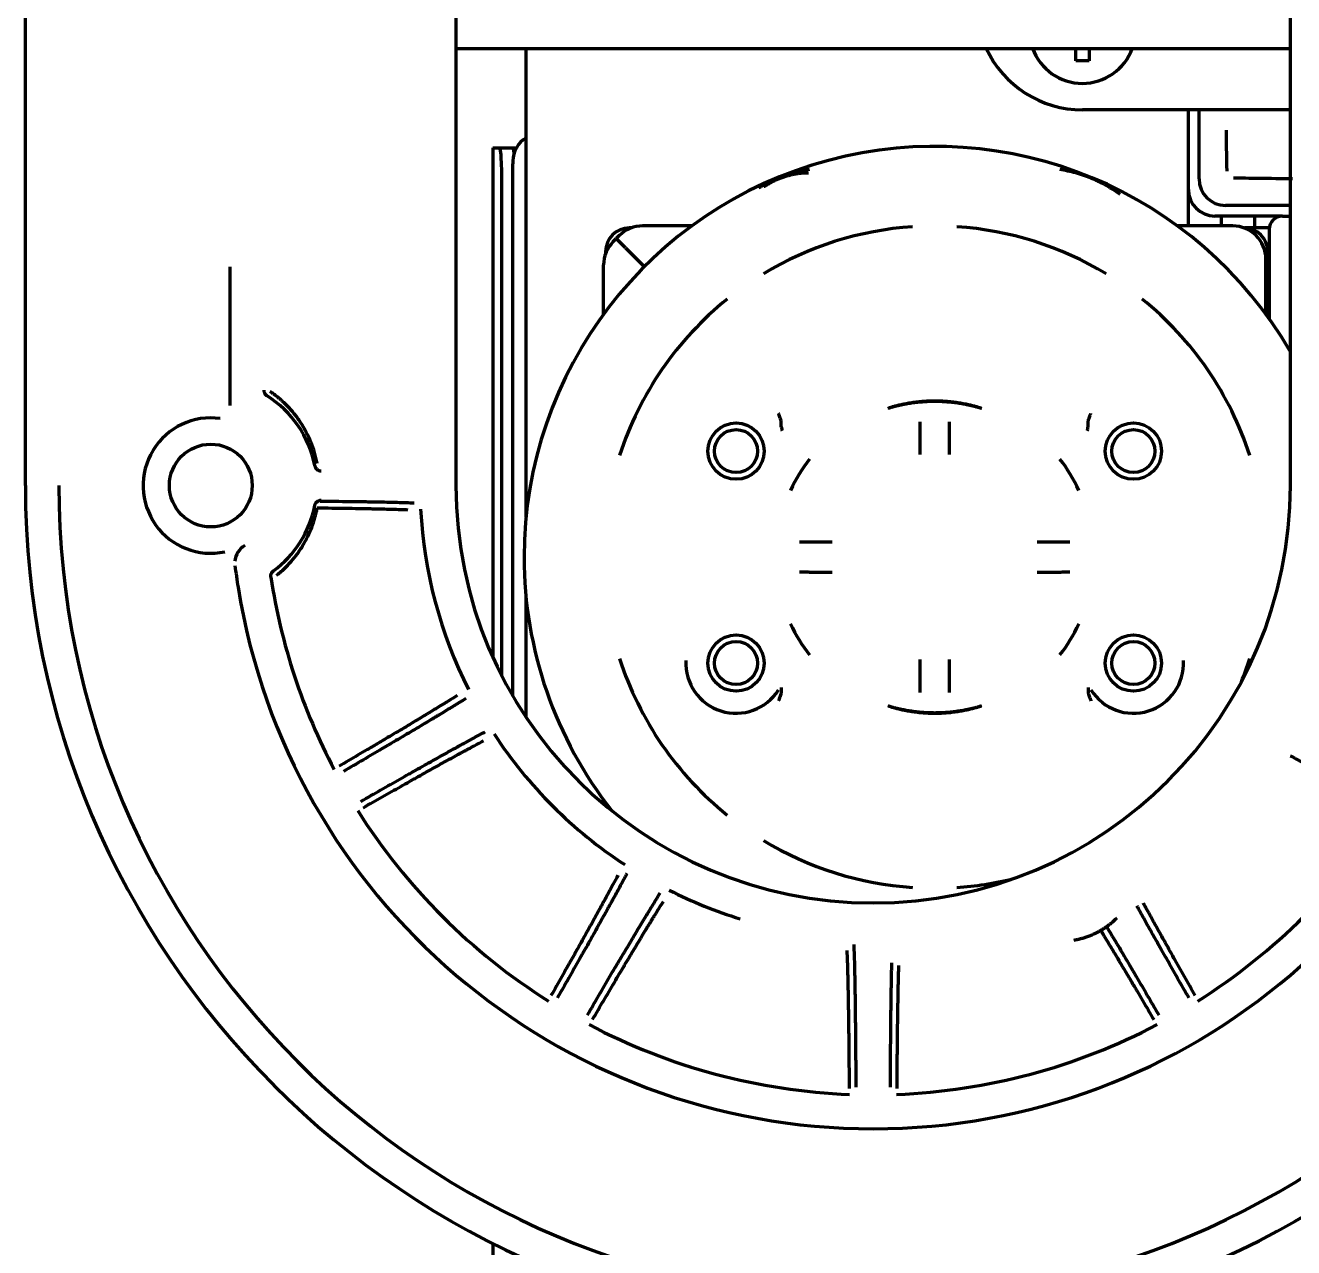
# Model space of a CAD drawing. Header units: inches. Extents: x 904 to 7172, y 213 to 5528.
# Drawn here: x 2760.3 to 2856.1, y 5264 to 5356.3 of the extents above; entities that cross this region are included whole.
import ezdxf

# ---------------------------------------------------------------- set-up
doc = ezdxf.new("R2010")
doc.units = ezdxf.units.IN

msp = doc.modelspace()

# ---------------------------------------------------------------- linework, layer by layer
at = {"linetype": 'Continuous', "lineweight": 70}
for p, q in [((2760.319, 5321.529), (2760.319, 5393.54)), ((2792.819, 5365.552), (2792.819, 5321.529)), ((2855.819, 5321.529), (2855.819, 5365.552)), ((2792.819, 5354.529), (2855.818, 5354.529)), ((2798.119, 5319.167), (2798.119, 5354.514)), ((2855.819, 5349.887), (2840.119, 5349.887)), ((2848.119, 5341.129), (2848.119, 5349.887)), ((2848.922, 5344.671), (2848.922, 5349.888)), ((2795.618, 5347.029), (2795.621, 5347.029)), ((2795.618, 5347.029), (2795.618, 5308.538)), ((2795.621, 5347.029), (2796.14, 5347.029)), ((2796.14, 5347.029), (2797.139, 5347.029)), ((2797.139, 5347.029), (2797.386, 5347.029)), ((2797.119, 5346.029), (2797.119, 5345.824)), ((2797.119, 5344.451), (2797.119, 5345.824)), ((2796.297, 5307.133), (2796.297, 5344.029)), ((2797.119, 5305.642), (2797.119, 5344.451)), ((2855.219, 5341.869), (2850.117, 5341.869)), ((2850.619, 5341.128), (2850.619, 5341.869)), ((2855.819, 5342.673), (2850.92, 5342.673)), ((2853.119, 5341.861), (2853.119, 5340.966)), ((2854.668, 5341.869), (2854.668, 5341.704)), ((2855.219, 5341.869), (2855.819, 5341.869)), ((2806.069, 5340.979), (2805.918, 5340.979)), ((2810.638, 5341.129), (2806.921, 5341.129)), ((2851.469, 5341.129), (2847.298, 5341.129)), ((2854.233, 5340.979), (2852.389, 5340.979)), ((2852.389, 5340.978), (2852.389, 5340.979)), ((2854.219, 5340.869), (2854.219, 5334.113)), ((2804.701, 5339.945), (2804.927, 5340.171)), ((2805.153, 5340.397), (2804.927, 5340.171)), ((2805.634, 5339.464), (2804.927, 5340.171)), ((2805.634, 5339.464), (2804.927, 5340.171)), ((2804.118, 5339.179), (2804.118, 5339.029)), ((2805.634, 5339.464), (2807.048, 5338.049)), ((2805.634, 5339.464), (2807.048, 5338.049)), ((2854.118, 5334.253), (2854.118, 5339.179)), ((2775.746, 5338.027), (2775.746, 5327.567)), ((2803.969, 5334.459), (2803.969, 5338.177)), ((2853.969, 5334.459), (2853.969, 5338.629)), ((2817.388, 5325.962), (2817.388, 5326.286)), ((2840.549, 5325.962), (2840.549, 5326.286)), ((2798.119, 5304.033), (2798.119, 5313.071)), ((2817.388, 5306.296), (2817.388, 5305.972)), ((2840.549, 5306.296), (2840.549, 5305.972)), ((2803.969, 5297.485), (2803.969, 5297.799)), ((2795.618, 5264.324), (2795.618, 4773.064))]:
    msp.add_line(p, q, dxfattribs=at)
for centre, radius in [((2813.969, 5324.129), 2.125), ((2813.969, 5324.129), 1.625), ((2843.969, 5324.129), 2.125), ((2843.969, 5324.129), 1.625), ((2774.319, 5321.529), 3.125), ((2813.969, 5308.129), 2.125), ((2843.969, 5308.129), 2.125), ((2813.969, 5308.129), 1.625), ((2843.969, 5308.129), 1.625)]:
    msp.add_circle(centre, radius, dxfattribs=at)
for centre, radius, start, end in [((2840.119, 5357.887), 8, 204.81609, 270), ((2840.119, 5355.889), 4, 199.87875, 340.12687), ((2799.119, 5346.029), 2, 120.00094, 180), ((2828.969, 5316.129), 31, 29.98688, 180), ((2855.219, 5340.869), 1, 90, 180), ((2805.918, 5339.179), 1.8, 90, 180), ((2806.921, 5338.629), 2.5, 90, 135), ((2828.969, 5316.129), 24.991, 93.82427, 121.17573), ((2828.969, 5316.129), 24.991, 58.82427, 86.17573), ((2851.469, 5338.629), 2.5, 0, 90), ((2852.318, 5339.179), 1.8, 0, 90), ((2806.469, 5338.177), 2.5, 135, 180), ((2828.969, 5316.129), 24.991, 128.82427, 162.14701), ((2828.969, 5316.129), 24.991, 17.85299, 51.17573), ((2774.319, 5321.529), 7.991, 10.88963, 57.92406), ((2774.319, 5321.529), 5.109, 81.93308, 282.00746), ((2828.969, 5316.129), 11.996, 142.00464, 155.16062), ((2828.969, 5316.129), 11.996, 24.83938, 37.99537), ((2824.319, 5321.529), 64, 180, 0), ((2824.319, 5321.529), 61.472, 180, 0), ((2824.319, 5321.529), 31.5, 180, 0), ((2774.319, 5321.529), 7.991, 306.29963, 349.11037), ((2824.319, 5321.529), 34.207, 182.97574, 206.768), ((2828.969, 5316.129), 31, 180, 218.19938), ((2825.956, 5321.793), 50.211, 187.19463, 189.09231), ((2824.319, 5321.529), 45.991, 188.65313, 207.78465), ((2824.319, 5321.529), 48.553, 189.09025, 350.90976), ((2828.969, 5316.129), 11.996, 204.83938, 217.99536), ((2828.969, 5316.129), 11.996, 322.00464, 335.16062), ((2828.969, 5316.129), 24.991, 197.85299, 231.17573), ((2813.969, 5308.129), 3.788, 177.16731, 327.75157), ((2843.969, 5308.129), 3.788, 212.24843, 2.83269), ((2828.969, 5316.129), 24.991, 337.89732, 342.14701), ((2824.319, 5321.529), 34.207, 213.232, 236.768), ((2824.319, 5321.529), 45.991, 212.21535, 237.78465), ((2824.319, 5321.529), 45.991, 302.21535, 327.78465), ((2828.969, 5316.129), 24.991, 238.82427, 266.17573), ((2828.969, 5316.129), 24.991, 273.82427, 283.56652), ((2824.319, 5321.529), 34.207, 243.232, 252.94575), ((2824.319, 5321.529), 45.991, 242.21535, 267.78465), ((2824.319, 5321.529), 45.991, 272.21535, 297.78465)]:
    msp.add_arc(centre, radius, start, end, dxfattribs=at)
for centre, major_axis, ratio, start_param, end_param in [((2796.14, 5344.029), (0, -3), 0.052336, 1.570796, 3.141593), ((2797.139, 5344.029), (0, 3), 0.052336, 5.771302, 6.283185), ((2850.923, 5344.674), (1.416, 1.416), 0.998783, 2.356803, 3.926382), ((2855.397, 5344.812), (4.949, -0.021), 0.020055, 3.811078, 4.831047), ((2850.12, 5343.871), (1.416, 1.416), 0.998783, 2.356803, 3.926382), ((2777.628, 5315.692), (1.341, 0.672), 0.998626, 1.621896, 2.588167)]:
    msp.add_ellipse(centre, major_axis=major_axis, ratio=ratio, start_param=start_param, end_param=end_param, dxfattribs=at)
for points, knots in [([(2839.619, 5353.589), (2839.619, 5353.792), (2839.619, 5354.002), (2839.619, 5354.316), (2839.619, 5354.415), (2839.619, 5354.515)], [0, 0, 0, 0, 0.689566, 0.689566, 1, 1, 1, 1]), ([(2840.619, 5354.524), (2840.619, 5354.485), (2840.619, 5354.393), (2840.619, 5354.251), (2840.619, 5354.099), (2840.619, 5353.943), (2840.619, 5353.776), (2840.619, 5353.653), (2840.619, 5353.589)], [0, 0, 0, 0, 0.129053, 0.303242, 0.477432, 0.651621, 0.825811, 1, 1, 1, 1]), ([(2850.968, 5348.347), (2850.969, 5348.303), (2850.969, 5348.211), (2850.97, 5348.064), (2850.972, 5347.901), (2850.973, 5347.738), (2850.975, 5347.581), (2850.976, 5347.436), (2850.978, 5347.293), (2850.979, 5347.176), (2850.98, 5347.087), (2850.981, 5347.023), (2850.982, 5346.96), (2850.983, 5346.898), (2850.984, 5346.836), (2850.985, 5346.775), (2850.986, 5346.714), (2850.987, 5346.654), (2850.988, 5346.594), (2850.988, 5346.535), (2850.989, 5346.477), (2850.99, 5346.419), (2850.991, 5346.362), (2850.992, 5346.306), (2850.993, 5346.25), (2850.994, 5346.194), (2850.995, 5346.14), (2850.997, 5346.085), (2850.998, 5346.032), (2850.999, 5345.979), (2851, 5345.927), (2851.001, 5345.876), (2851.002, 5345.825), (2851.003, 5345.774), (2851.004, 5345.725), (2851.005, 5345.676), (2851.006, 5345.628), (2851.008, 5345.58), (2851.009, 5345.533), (2851.01, 5345.487), (2851.011, 5345.442), (2851.012, 5345.397), (2851.014, 5345.353), (2851.015, 5345.309), (2851.016, 5345.281), (2851.016, 5345.267)], [0, 0, 0, 0, 0.033353, 0.071595, 0.114718, 0.16272, 0.202796, 0.243273, 0.284157, 0.32545, 0.344335, 0.363243, 0.382174, 0.401128, 0.420103, 0.439101, 0.458119, 0.477159, 0.496221, 0.515305, 0.534411, 0.55354, 0.572693, 0.59187, 0.61107, 0.630294, 0.649543, 0.668815, 0.688112, 0.707432, 0.726776, 0.746143, 0.765534, 0.784949, 0.804387, 0.823848, 0.843332, 0.86284, 0.882369, 0.901921, 0.921495, 0.941091, 0.960707, 0.980344, 1, 1, 1, 1]), ([(2819.522, 5345.385), (2819.316, 5345.353), (2819.112, 5345.316), (2818.707, 5345.228), (2818.506, 5345.178), (2818.108, 5345.066), (2817.909, 5345.004), (2817.663, 5344.919), (2817.614, 5344.902), (2817.516, 5344.866), (2817.467, 5344.848), (2817.321, 5344.792), (2817.128, 5344.716), (2816.937, 5344.633), (2816.747, 5344.548), (2816.653, 5344.504), (2816.466, 5344.413), (2816.373, 5344.366), (2816.235, 5344.294), (2816.189, 5344.27), (2816.098, 5344.22), (2816.052, 5344.195), (2815.89, 5344.104), (2815.775, 5344.036), (2815.661, 5343.966)], [0, 0, 0, 0, 0.150469, 0.150469, 0.300939, 0.300939, 0.451408, 0.451408, 0.489025, 0.489025, 0.526642, 0.526642, 0.601877, 0.677112, 0.677112, 0.752346, 0.752346, 0.827581, 0.827581, 0.865198, 0.865198, 0.902816, 0.902816, 1, 1, 1, 1]), ([(2819.447, 5345.116), (2819.249, 5345.116), (2819.054, 5345.106), (2818.763, 5345.077), (2818.667, 5345.066), (2818.475, 5345.037), (2818.379, 5345.021), (2818.188, 5344.983), (2818.092, 5344.962), (2817.902, 5344.914), (2817.806, 5344.888), (2817.663, 5344.845), (2817.616, 5344.83), (2817.521, 5344.798), (2817.474, 5344.782), (2817.333, 5344.732), (2817.24, 5344.696), (2817.058, 5344.62), (2816.968, 5344.58), (2816.79, 5344.496), (2816.702, 5344.452), (2816.528, 5344.359), (2816.443, 5344.31), (2816.316, 5344.234), (2816.274, 5344.208), (2816.191, 5344.156), (2816.15, 5344.129), (2816.107, 5344.1), (2816.105, 5344.099), (2816.104, 5344.098)], [0, 0, 0, 0, 0.166348, 0.166348, 0.249522, 0.249522, 0.332696, 0.332696, 0.41587, 0.41587, 0.499043, 0.499043, 0.54063, 0.54063, 0.582217, 0.582217, 0.665391, 0.665391, 0.748565, 0.748565, 0.831739, 0.831739, 0.914913, 0.914913, 0.9565, 0.9565, 0.998087, 0.998087, 1, 1, 1, 1]), ([(2842.975, 5343.496), (2842.808, 5343.619), (2842.637, 5343.737), (2842.289, 5343.961), (2842.112, 5344.068), (2841.75, 5344.271), (2841.566, 5344.367), (2841.332, 5344.481), (2841.285, 5344.503), (2841.19, 5344.547), (2841.143, 5344.569), (2841, 5344.633), (2840.809, 5344.716), (2840.616, 5344.792), (2840.422, 5344.866), (2840.324, 5344.902), (2840.128, 5344.97), (2840.029, 5345.002), (2839.88, 5345.049), (2839.831, 5345.064), (2839.731, 5345.093), (2839.681, 5345.108), (2839.431, 5345.178), (2839.23, 5345.228), (2838.825, 5345.316), (2838.621, 5345.353), (2838.415, 5345.385)], [0, 0, 0, 0, 0.125, 0.125, 0.25, 0.25, 0.375, 0.375, 0.40625, 0.40625, 0.4375, 0.4375, 0.5, 0.5625, 0.5625, 0.625, 0.625, 0.6875, 0.6875, 0.71875, 0.71875, 0.75, 0.75, 0.875, 0.875, 1, 1, 1, 1]), ([(2778.327, 5328.725), (2778.327, 5328.682), (2778.332, 5328.641), (2778.346, 5328.59), (2778.349, 5328.579), (2778.355, 5328.559), (2778.359, 5328.549), (2778.371, 5328.52), (2778.389, 5328.482), (2778.411, 5328.446), (2778.43, 5328.421), (2778.437, 5328.412), (2778.45, 5328.396), (2778.457, 5328.388), (2778.494, 5328.35), (2778.526, 5328.323), (2778.562, 5328.3)], [0, 0, 0, 0, 0.25, 0.25, 0.3125, 0.3125, 0.375, 0.375, 0.5, 0.625, 0.625, 0.6875, 0.6875, 0.75, 0.75, 1, 1, 1, 1]), ([(2782.35, 5323.203), (2782.336, 5323.273), (2782.322, 5323.342), (2782.292, 5323.481), (2782.244, 5323.687), (2782.189, 5323.89), (2782.069, 5324.291), (2781.977, 5324.553), (2781.769, 5325.067), (2781.653, 5325.319), (2781.492, 5325.627), (2781.459, 5325.688), (2781.391, 5325.81), (2781.356, 5325.871), (2781.25, 5326.051), (2781.177, 5326.17), (2780.949, 5326.518), (2780.786, 5326.741), (2780.441, 5327.169), (2780.258, 5327.375), (2779.968, 5327.67), (2779.868, 5327.766), (2779.715, 5327.907), (2779.663, 5327.953), (2779.558, 5328.044), (2779.505, 5328.09), (2779.236, 5328.313), (2779.012, 5328.48), (2778.778, 5328.636)], [0, 0, 0, 0, 0.03125, 0.03125, 0.0625, 0.125, 0.125, 0.25, 0.25, 0.375, 0.375, 0.40625, 0.40625, 0.4375, 0.4375, 0.5, 0.5, 0.625, 0.625, 0.75, 0.75, 0.8125, 0.8125, 0.84375, 0.84375, 0.875, 0.875, 1, 1, 1, 1]), ([(2817.369, 5326.417), (2817.341, 5326.51), (2817.311, 5326.602), (2817.264, 5326.741), (2817.248, 5326.787), (2817.223, 5326.856), (2817.215, 5326.878), (2817.198, 5326.924), (2817.189, 5326.947), (2817.18, 5326.97)], [0, 0, 0, 0, 0.5, 0.5, 0.75, 0.75, 0.875, 0.875, 1, 1, 1, 1]), ([(2840.568, 5326.417), (2840.596, 5326.51), (2840.626, 5326.602), (2840.673, 5326.741), (2840.689, 5326.787), (2840.714, 5326.856), (2840.722, 5326.878), (2840.739, 5326.924), (2840.748, 5326.947), (2840.757, 5326.97)], [0, 0, 0, 0, 0.5, 0.5, 0.75, 0.75, 0.875, 0.875, 1, 1, 1, 1]), ([(2817.388, 5326.286), (2817.388, 5326.308), (2817.386, 5326.33), (2817.381, 5326.374), (2817.376, 5326.395), (2817.369, 5326.417)], [0, 0, 0, 0, 0.5, 0.5, 1, 1, 1, 1]), ([(2817.388, 5325.962), (2817.4, 5325.903), (2817.41, 5325.848), (2817.429, 5325.744), (2817.437, 5325.696), (2817.446, 5325.652)], [0, 0, 0, 0, 0.5, 0.5, 1, 1, 1, 1]), ([(2827.848, 5326.342), (2827.847, 5326.26), (2827.847, 5326.175), (2827.845, 5325.998), (2827.844, 5325.815), (2827.843, 5325.618), (2827.843, 5325.491), (2827.843, 5325.466), (2827.842, 5325.414), (2827.842, 5325.388), (2827.842, 5325.31), (2827.842, 5325.257), (2827.841, 5325.098), (2827.84, 5324.882), (2827.84, 5324.661), (2827.84, 5324.492), (2827.84, 5324.408), (2827.839, 5324.322), (2827.839, 5324.265), (2827.839, 5324.236), (2827.839, 5324.092), (2827.839, 5323.977), (2827.839, 5323.861)], [0, 0, 0, 0, 0.125, 0.125, 0.25, 0.375, 0.375, 0.40625, 0.40625, 0.4375, 0.4375, 0.5, 0.5, 0.625, 0.75, 0.75, 0.8125, 0.84375, 0.84375, 0.875, 0.875, 1, 1, 1, 1]), ([(2830.098, 5323.861), (2830.098, 5323.977), (2830.098, 5324.091), (2830.098, 5324.319), (2830.097, 5324.545), (2830.097, 5324.767), (2830.096, 5324.905), (2830.096, 5324.932), (2830.096, 5324.987), (2830.096, 5325.014), (2830.096, 5325.096), (2830.096, 5325.15), (2830.095, 5325.309), (2830.094, 5325.516), (2830.093, 5325.712), (2830.092, 5325.855), (2830.092, 5325.926), (2830.092, 5325.994), (2830.091, 5326.04), (2830.091, 5326.063), (2830.09, 5326.175), (2830.09, 5326.26), (2830.089, 5326.342)], [0, 0, 0, 0, 0.125, 0.125, 0.25, 0.375, 0.375, 0.40625, 0.40625, 0.4375, 0.4375, 0.5, 0.5, 0.625, 0.75, 0.75, 0.8125, 0.84375, 0.84375, 0.875, 0.875, 1, 1, 1, 1]), ([(2840.491, 5325.652), (2840.5, 5325.696), (2840.508, 5325.744), (2840.527, 5325.848), (2840.537, 5325.903), (2840.549, 5325.962)], [0, 0, 0, 0, 0.5, 0.5, 1, 1, 1, 1]), ([(2840.549, 5326.286), (2840.549, 5326.308), (2840.551, 5326.33), (2840.556, 5326.374), (2840.561, 5326.395), (2840.568, 5326.417)], [0, 0, 0, 0, 0.5, 0.5, 1, 1, 1, 1]), ([(2782.166, 5323.039), (2782.171, 5323.01), (2782.179, 5322.982), (2782.194, 5322.942), (2782.2, 5322.929), (2782.213, 5322.903), (2782.219, 5322.89), (2782.242, 5322.853), (2782.258, 5322.83), (2782.286, 5322.797), (2782.296, 5322.786), (2782.317, 5322.766), (2782.328, 5322.756), (2782.361, 5322.729), (2782.385, 5322.712), (2782.422, 5322.691), (2782.435, 5322.685), (2782.461, 5322.672), (2782.475, 5322.667), (2782.516, 5322.652), (2782.571, 5322.638), (2782.628, 5322.633), (2782.657, 5322.633)], [0, 0, 0, 0, 0.125, 0.125, 0.1875, 0.1875, 0.25, 0.25, 0.375, 0.375, 0.4375, 0.4375, 0.5, 0.5, 0.625, 0.625, 0.6875, 0.6875, 0.75, 0.75, 0.875, 1, 1, 1, 1]), ([(2779.284, 5314.758), (2779.385, 5314.837), (2779.484, 5314.918), (2779.629, 5315.042), (2779.677, 5315.084), (2779.772, 5315.169), (2779.818, 5315.212), (2780.049, 5315.43), (2780.223, 5315.611), (2780.555, 5315.988), (2780.712, 5316.184), (2780.934, 5316.488), (2781.006, 5316.592), (2781.11, 5316.749), (2781.144, 5316.802), (2781.212, 5316.909), (2781.245, 5316.963), (2781.407, 5317.234), (2781.526, 5317.455), (2781.745, 5317.907), (2781.844, 5318.138), (2782.024, 5318.609), (2782.104, 5318.85), (2782.191, 5319.157), (2782.208, 5319.219), (2782.24, 5319.343), (2782.256, 5319.406), (2782.3, 5319.593), (2782.327, 5319.719), (2782.351, 5319.846)], [0, 0, 0, 0, 0.0625, 0.0625, 0.09375, 0.09375, 0.125, 0.125, 0.25, 0.25, 0.375, 0.375, 0.4375, 0.4375, 0.46875, 0.46875, 0.5, 0.5, 0.625, 0.625, 0.75, 0.75, 0.875, 0.875, 0.90625, 0.90625, 0.9375, 0.9375, 1, 1, 1, 1]), ([(2782.166, 5320.019), (2782.171, 5320.048), (2782.179, 5320.076), (2782.194, 5320.116), (2782.2, 5320.129), (2782.213, 5320.155), (2782.219, 5320.168), (2782.242, 5320.205), (2782.258, 5320.229), (2782.286, 5320.261), (2782.296, 5320.272), (2782.317, 5320.292), (2782.328, 5320.302), (2782.361, 5320.329), (2782.385, 5320.346), (2782.422, 5320.367), (2782.435, 5320.373), (2782.461, 5320.386), (2782.475, 5320.391), (2782.516, 5320.406), (2782.571, 5320.42), (2782.628, 5320.425), (2782.657, 5320.425)], [0, 0, 0, 0, 0.125, 0.125, 0.1875, 0.1875, 0.25, 0.25, 0.375, 0.375, 0.4375, 0.4375, 0.5, 0.5, 0.625, 0.625, 0.6875, 0.6875, 0.75, 0.75, 0.875, 1, 1, 1, 1]), ([(2782.351, 5319.846), (2782.73, 5319.842), (2783.098, 5319.838), (2783.812, 5319.829), (2784.506, 5319.819), (2785.158, 5319.809), (2785.631, 5319.8), (2785.786, 5319.797), (2786.014, 5319.793), (2786.09, 5319.792), (2786.24, 5319.789), (2786.314, 5319.787), (2786.534, 5319.782), (2786.677, 5319.779), (2786.888, 5319.775), (2786.957, 5319.773), (2787.093, 5319.77), (2787.161, 5319.768), (2787.492, 5319.76), (2787.742, 5319.753), (2788.212, 5319.74), (2788.432, 5319.733), (2788.84, 5319.718), (2789.03, 5319.711), (2789.203, 5319.704)], [0, 0, 0, 0, 0.125, 0.125, 0.25, 0.375, 0.375, 0.4375, 0.4375, 0.46875, 0.46875, 0.5, 0.5, 0.5625, 0.5625, 0.59375, 0.59375, 0.625, 0.625, 0.75, 0.75, 0.875, 0.875, 1, 1, 1, 1]), ([(2782.571, 5320.355), (2782.964, 5320.351), (2783.345, 5320.348), (2784.086, 5320.34), (2784.805, 5320.332), (2785.481, 5320.322), (2785.971, 5320.315), (2786.132, 5320.312), (2786.369, 5320.308), (2786.486, 5320.306), (2786.602, 5320.304), (2786.679, 5320.303), (2786.717, 5320.302), (2787.059, 5320.296), (2787.347, 5320.291), (2787.892, 5320.279), (2788.406, 5320.267), (2788.86, 5320.254), (2789.283, 5320.241), (2789.479, 5320.234), (2789.659, 5320.227)], [0, 0, 0, 0, 0.125, 0.125, 0.25, 0.375, 0.375, 0.4375, 0.4375, 0.46875, 0.484375, 0.484375, 0.5, 0.5, 0.625, 0.625, 0.75, 0.875, 0.875, 1, 1, 1, 1]), ([(2821.237, 5317.258), (2821.121, 5317.258), (2821.006, 5317.258), (2820.778, 5317.258), (2820.553, 5317.258), (2820.331, 5317.257), (2820.193, 5317.257), (2820.165, 5317.257), (2820.111, 5317.257), (2820.083, 5317.257), (2820.002, 5317.256), (2819.948, 5317.256), (2819.788, 5317.256), (2819.582, 5317.255), (2819.385, 5317.254), (2819.242, 5317.253), (2819.172, 5317.253), (2819.103, 5317.252), (2819.057, 5317.252), (2819.035, 5317.252), (2818.923, 5317.251), (2818.837, 5317.25), (2818.755, 5317.249)], [0, 0, 0, 0, 0.125, 0.125, 0.25, 0.375, 0.375, 0.40625, 0.40625, 0.4375, 0.4375, 0.5, 0.5, 0.625, 0.75, 0.75, 0.8125, 0.84375, 0.84375, 0.875, 0.875, 1, 1, 1, 1]), ([(2839.182, 5317.249), (2839.1, 5317.25), (2839.015, 5317.251), (2838.838, 5317.252), (2838.654, 5317.253), (2838.458, 5317.254), (2838.331, 5317.255), (2838.305, 5317.255), (2838.254, 5317.255), (2838.228, 5317.255), (2838.149, 5317.256), (2838.097, 5317.256), (2837.937, 5317.256), (2837.722, 5317.257), (2837.5, 5317.258), (2837.332, 5317.258), (2837.247, 5317.258), (2837.162, 5317.258), (2837.104, 5317.258), (2837.075, 5317.258), (2836.931, 5317.258), (2836.816, 5317.258), (2836.7, 5317.258)], [0, 0, 0, 0, 0.125, 0.125, 0.25, 0.375, 0.375, 0.40625, 0.40625, 0.4375, 0.4375, 0.5, 0.5, 0.625, 0.75, 0.75, 0.8125, 0.84375, 0.84375, 0.875, 0.875, 1, 1, 1, 1]), ([(2778.851, 5314.61), (2778.844, 5314.655), (2778.843, 5314.7), (2778.851, 5314.768), (2778.856, 5314.79), (2778.867, 5314.834), (2778.874, 5314.856), (2778.892, 5314.897), (2778.902, 5314.918), (2778.925, 5314.957), (2778.95, 5314.995), (2778.981, 5315.029), (2779.013, 5315.06), (2779.031, 5315.075), (2779.049, 5315.089)], [0, 0, 0, 0, 0.25, 0.25, 0.375, 0.375, 0.5, 0.5, 0.625, 0.625, 0.75, 0.875, 0.875, 1, 1, 1, 1]), ([(2818.755, 5315.009), (2818.837, 5315.008), (2818.922, 5315.007), (2819.099, 5315.006), (2819.283, 5315.005), (2819.479, 5315.004), (2819.606, 5315.003), (2819.632, 5315.003), (2819.683, 5315.003), (2819.709, 5315.003), (2819.788, 5315.002), (2819.84, 5315.002), (2820, 5315.002), (2820.215, 5315.001), (2820.437, 5315), (2820.605, 5315), (2820.69, 5315), (2820.776, 5315), (2820.833, 5315), (2820.862, 5315), (2821.006, 5315), (2821.121, 5315), (2821.237, 5315)], [0, 0, 0, 0, 0.125, 0.125, 0.25, 0.375, 0.375, 0.40625, 0.40625, 0.4375, 0.4375, 0.5, 0.5, 0.625, 0.75, 0.75, 0.8125, 0.84375, 0.84375, 0.875, 0.875, 1, 1, 1, 1]), ([(2836.7, 5315), (2836.816, 5315), (2836.931, 5315), (2837.159, 5315), (2837.384, 5315), (2837.606, 5315.001), (2837.744, 5315.001), (2837.772, 5315.001), (2837.826, 5315.001), (2837.854, 5315.001), (2837.935, 5315.002), (2837.989, 5315.002), (2838.149, 5315.002), (2838.355, 5315.003), (2838.552, 5315.004), (2838.695, 5315.005), (2838.765, 5315.006), (2838.834, 5315.006), (2838.88, 5315.006), (2838.902, 5315.006), (2839.014, 5315.007), (2839.1, 5315.008), (2839.182, 5315.009)], [0, 0, 0, 0, 0.125, 0.125, 0.25, 0.375, 0.375, 0.40625, 0.40625, 0.4375, 0.4375, 0.5, 0.5, 0.625, 0.75, 0.75, 0.8125, 0.84375, 0.84375, 0.875, 0.875, 1, 1, 1, 1]), ([(2827.839, 5308.397), (2827.839, 5308.281), (2827.839, 5308.167), (2827.839, 5307.939), (2827.84, 5307.713), (2827.84, 5307.491), (2827.841, 5307.353), (2827.841, 5307.326), (2827.841, 5307.271), (2827.841, 5307.244), (2827.841, 5307.162), (2827.841, 5307.108), (2827.842, 5306.949), (2827.843, 5306.742), (2827.844, 5306.546), (2827.845, 5306.403), (2827.845, 5306.332), (2827.845, 5306.264), (2827.846, 5306.218), (2827.846, 5306.195), (2827.847, 5306.083), (2827.847, 5305.998), (2827.848, 5305.916)], [0, 0, 0, 0, 0.125, 0.125, 0.25, 0.375, 0.375, 0.40625, 0.40625, 0.4375, 0.4375, 0.5, 0.5, 0.625, 0.75, 0.75, 0.8125, 0.84375, 0.84375, 0.875, 0.875, 1, 1, 1, 1]), ([(2830.089, 5305.916), (2830.09, 5305.998), (2830.09, 5306.083), (2830.092, 5306.26), (2830.093, 5306.443), (2830.094, 5306.64), (2830.094, 5306.767), (2830.094, 5306.792), (2830.095, 5306.844), (2830.095, 5306.87), (2830.095, 5306.948), (2830.095, 5307.001), (2830.096, 5307.16), (2830.097, 5307.376), (2830.097, 5307.597), (2830.097, 5307.766), (2830.097, 5307.85), (2830.098, 5307.936), (2830.098, 5307.993), (2830.098, 5308.022), (2830.098, 5308.166), (2830.098, 5308.281), (2830.098, 5308.397)], [0, 0, 0, 0, 0.125, 0.125, 0.25, 0.375, 0.375, 0.40625, 0.40625, 0.4375, 0.4375, 0.5, 0.5, 0.625, 0.75, 0.75, 0.8125, 0.84375, 0.84375, 0.875, 0.875, 1, 1, 1, 1]), ([(2792.924, 5305.693), (2792.723, 5305.564), (2792.496, 5305.422), (2791.994, 5305.109), (2791.718, 5304.94), (2791.268, 5304.664), (2791.112, 5304.569), (2790.869, 5304.421), (2790.786, 5304.371), (2790.66, 5304.294), (2790.617, 5304.268), (2790.532, 5304.216), (2790.489, 5304.19), (2790.098, 5303.954), (2789.732, 5303.733), (2788.965, 5303.274), (2788.564, 5303.034), (2787.936, 5302.661), (2787.722, 5302.534), (2787.449, 5302.372), (2787.395, 5302.339), (2787.284, 5302.274), (2787.229, 5302.241), (2787.062, 5302.142), (2786.838, 5302.01), (2786.61, 5301.875), (2786.381, 5301.74), (2786.266, 5301.672), (2785.918, 5301.467), (2785.685, 5301.33), (2784.976, 5300.914), (2784.495, 5300.632), (2784.005, 5300.346)], [0, 0, 0, 0, 0.125, 0.125, 0.25, 0.25, 0.3125, 0.3125, 0.34375, 0.34375, 0.359375, 0.359375, 0.375, 0.375, 0.5, 0.5, 0.625, 0.625, 0.6875, 0.6875, 0.703125, 0.703125, 0.71875, 0.71875, 0.75, 0.78125, 0.78125, 0.8125, 0.8125, 0.875, 0.875, 1, 1, 1, 1]), ([(2793.581, 5305.465), (2793.372, 5305.333), (2793.136, 5305.187), (2792.615, 5304.865), (2792.329, 5304.69), (2791.863, 5304.407), (2791.701, 5304.309), (2791.448, 5304.156), (2791.362, 5304.104), (2791.231, 5304.025), (2791.187, 5303.999), (2791.098, 5303.945), (2791.053, 5303.918), (2790.648, 5303.674), (2790.268, 5303.447), (2789.473, 5302.973), (2789.057, 5302.726), (2788.406, 5302.341), (2788.184, 5302.21), (2787.901, 5302.043), (2787.844, 5302.009), (2787.729, 5301.942), (2787.672, 5301.908), (2787.499, 5301.806), (2787.383, 5301.738), (2786.799, 5301.395), (2786.322, 5301.115), (2785.347, 5300.544), (2784.85, 5300.254), (2784.342, 5299.958)], [0, 0, 0, 0, 0.125, 0.125, 0.25, 0.25, 0.3125, 0.3125, 0.34375, 0.34375, 0.359375, 0.359375, 0.375, 0.375, 0.5, 0.5, 0.625, 0.625, 0.6875, 0.6875, 0.703125, 0.703125, 0.71875, 0.71875, 0.75, 0.75, 0.875, 0.875, 1, 1, 1, 1]), ([(2817.369, 5305.841), (2817.341, 5305.748), (2817.311, 5305.656), (2817.264, 5305.517), (2817.248, 5305.471), (2817.223, 5305.403), (2817.215, 5305.38), (2817.198, 5305.334), (2817.189, 5305.311), (2817.18, 5305.288)], [0, 0, 0, 0, 0.5, 0.5, 0.75, 0.75, 0.875, 0.875, 1, 1, 1, 1]), ([(2817.388, 5305.972), (2817.388, 5305.95), (2817.386, 5305.928), (2817.381, 5305.884), (2817.376, 5305.863), (2817.369, 5305.841)], [0, 0, 0, 0, 0.5, 0.5, 1, 1, 1, 1]), ([(2840.549, 5305.972), (2840.549, 5305.95), (2840.551, 5305.928), (2840.556, 5305.884), (2840.561, 5305.863), (2840.568, 5305.841)], [0, 0, 0, 0, 0.5, 0.5, 1, 1, 1, 1]), ([(2840.568, 5305.841), (2840.596, 5305.748), (2840.626, 5305.656), (2840.673, 5305.517), (2840.689, 5305.471), (2840.714, 5305.403), (2840.722, 5305.38), (2840.739, 5305.334), (2840.748, 5305.311), (2840.757, 5305.288)], [0, 0, 0, 0, 0.5, 0.5, 0.75, 0.75, 0.875, 0.875, 1, 1, 1, 1]), ([(2785.649, 5297.693), (2786.159, 5297.986), (2786.659, 5298.271), (2787.636, 5298.828), (2788.115, 5299.1), (2788.816, 5299.497), (2789.048, 5299.628), (2789.39, 5299.822), (2789.504, 5299.886), (2789.673, 5299.981), (2789.73, 5300.013), (2789.842, 5300.076), (2789.897, 5300.108), (2790.396, 5300.389), (2790.82, 5300.626), (2791.628, 5301.078), (2792.013, 5301.293), (2792.562, 5301.596), (2792.74, 5301.695), (2792.956, 5301.814), (2792.999, 5301.838), (2793.084, 5301.884), (2793.126, 5301.908), (2793.252, 5301.977), (2793.334, 5302.022), (2793.737, 5302.242), (2794.033, 5302.404), (2794.574, 5302.696), (2794.819, 5302.826), (2795.038, 5302.942)], [0, 0, 0, 0, 0.125, 0.125, 0.25, 0.25, 0.3125, 0.3125, 0.34375, 0.34375, 0.359375, 0.359375, 0.375, 0.375, 0.5, 0.5, 0.625, 0.625, 0.6875, 0.6875, 0.703125, 0.703125, 0.71875, 0.71875, 0.75, 0.75, 0.875, 0.875, 1, 1, 1, 1]), ([(2785.816, 5297.208), (2786.309, 5297.49), (2786.792, 5297.764), (2787.737, 5298.3), (2788.2, 5298.562), (2788.878, 5298.945), (2789.102, 5299.071), (2789.433, 5299.257), (2789.543, 5299.319), (2789.707, 5299.411), (2789.762, 5299.441), (2789.87, 5299.502), (2789.924, 5299.532), (2790.406, 5299.802), (2790.816, 5300.031), (2791.599, 5300.466), (2791.971, 5300.672), (2792.502, 5300.964), (2792.674, 5301.058), (2792.884, 5301.173), (2792.925, 5301.196), (2793.008, 5301.241), (2793.049, 5301.263), (2793.17, 5301.329), (2793.33, 5301.416), (2793.484, 5301.5), (2793.634, 5301.581), (2793.708, 5301.621), (2793.925, 5301.738), (2794.062, 5301.812), (2794.457, 5302.023), (2794.695, 5302.148), (2794.906, 5302.259)], [0, 0, 0, 0, 0.125, 0.125, 0.25, 0.25, 0.3125, 0.3125, 0.34375, 0.34375, 0.359375, 0.359375, 0.375, 0.375, 0.5, 0.5, 0.625, 0.625, 0.6875, 0.6875, 0.703125, 0.703125, 0.71875, 0.71875, 0.75, 0.78125, 0.78125, 0.8125, 0.8125, 0.875, 0.875, 1, 1, 1, 1]), ([(2855.815, 5301.139), (2855.886, 5301.101), (2855.957, 5301.061), (2856.074, 5300.997), (2856.117, 5300.973), (2856.205, 5300.925), (2856.249, 5300.901), (2856.65, 5300.681), (2857.023, 5300.474), (2857.805, 5300.04), (2858.213, 5299.812), (2858.85, 5299.455), (2859.067, 5299.334), (2859.344, 5299.178), (2859.399, 5299.147), (2859.511, 5299.084), (2859.567, 5299.052), (2859.736, 5298.957), (2859.963, 5298.829), (2860.193, 5298.699), (2860.425, 5298.569), (2860.542, 5298.503), (2860.892, 5298.304), (2861.128, 5298.171), (2861.843, 5297.765), (2862.328, 5297.49), (2862.821, 5297.208)], [0, 0, 0, 0, 0.038704, 0.038704, 0.061592, 0.061592, 0.08448, 0.08448, 0.267584, 0.267584, 0.450688, 0.450688, 0.54224, 0.54224, 0.565128, 0.565128, 0.588016, 0.588016, 0.633792, 0.679568, 0.679568, 0.725344, 0.725344, 0.816896, 0.816896, 1, 1, 1, 1]), ([(2805.048, 5292.117), (2804.938, 5291.905), (2804.813, 5291.668), (2804.534, 5291.147), (2804.38, 5290.862), (2804.129, 5290.399), (2804.041, 5290.238), (2803.904, 5289.988), (2803.858, 5289.903), (2803.787, 5289.774), (2803.763, 5289.73), (2803.715, 5289.642), (2803.69, 5289.598), (2803.47, 5289.198), (2803.263, 5288.824), (2802.829, 5288.043), (2802.602, 5287.635), (2802.245, 5286.997), (2802.123, 5286.78), (2801.968, 5286.504), (2801.936, 5286.448), (2801.874, 5286.336), (2801.842, 5286.28), (2801.747, 5286.111), (2801.619, 5285.884), (2801.489, 5285.654), (2801.358, 5285.422), (2801.292, 5285.306), (2801.094, 5284.955), (2800.96, 5284.719), (2800.555, 5284.005), (2800.279, 5283.52), (2799.998, 5283.027)], [0, 0, 0, 0, 0.125, 0.125, 0.25, 0.25, 0.3125, 0.3125, 0.34375, 0.34375, 0.359375, 0.359375, 0.375, 0.375, 0.5, 0.5, 0.625, 0.625, 0.6875, 0.6875, 0.703125, 0.703125, 0.71875, 0.71875, 0.75, 0.78125, 0.78125, 0.8125, 0.8125, 0.875, 0.875, 1, 1, 1, 1]), ([(2805.731, 5292.248), (2805.616, 5292.03), (2805.485, 5291.785), (2805.195, 5291.246), (2805.034, 5290.952), (2804.772, 5290.473), (2804.681, 5290.307), (2804.538, 5290.049), (2804.49, 5289.961), (2804.416, 5289.827), (2804.391, 5289.782), (2804.341, 5289.691), (2804.315, 5289.645), (2804.086, 5289.231), (2803.871, 5288.845), (2803.419, 5288.037), (2803.183, 5287.615), (2802.811, 5286.955), (2802.685, 5286.731), (2802.523, 5286.445), (2802.49, 5286.387), (2802.425, 5286.272), (2802.392, 5286.213), (2802.293, 5286.039), (2802.227, 5285.921), (2801.893, 5285.332), (2801.62, 5284.852), (2801.061, 5283.87), (2800.775, 5283.37), (2800.483, 5282.86)], [0, 0, 0, 0, 0.125, 0.125, 0.25, 0.25, 0.3125, 0.3125, 0.34375, 0.34375, 0.359375, 0.359375, 0.375, 0.375, 0.5, 0.5, 0.625, 0.625, 0.6875, 0.6875, 0.703125, 0.703125, 0.71875, 0.71875, 0.75, 0.75, 0.875, 0.875, 1, 1, 1, 1]), ([(2802.748, 5281.552), (2803.043, 5282.06), (2803.333, 5282.557), (2803.901, 5283.528), (2804.18, 5284.003), (2804.589, 5284.698), (2804.724, 5284.927), (2804.924, 5285.266), (2804.99, 5285.378), (2805.089, 5285.546), (2805.122, 5285.601), (2805.187, 5285.712), (2805.22, 5285.767), (2805.511, 5286.26), (2805.759, 5286.677), (2806.233, 5287.473), (2806.46, 5287.851), (2806.783, 5288.388), (2806.887, 5288.562), (2807.015, 5288.773), (2807.04, 5288.815), (2807.091, 5288.899), (2807.116, 5288.94), (2807.19, 5289.063), (2807.239, 5289.143), (2807.477, 5289.535), (2807.653, 5289.823), (2807.976, 5290.347), (2808.123, 5290.582), (2808.254, 5290.792)], [0, 0, 0, 0, 0.125, 0.125, 0.25, 0.25, 0.3125, 0.3125, 0.34375, 0.34375, 0.359375, 0.359375, 0.375, 0.375, 0.5, 0.5, 0.625, 0.625, 0.6875, 0.6875, 0.703125, 0.703125, 0.71875, 0.71875, 0.75, 0.75, 0.875, 0.875, 1, 1, 1, 1]), ([(2803.135, 5281.215), (2803.421, 5281.706), (2803.702, 5282.185), (2804.253, 5283.122), (2804.522, 5283.58), (2804.919, 5284.25), (2805.049, 5284.471), (2805.243, 5284.798), (2805.308, 5284.907), (2805.404, 5285.068), (2805.435, 5285.122), (2805.499, 5285.229), (2805.531, 5285.282), (2805.813, 5285.757), (2806.054, 5286.16), (2806.514, 5286.928), (2806.734, 5287.292), (2807.047, 5287.811), (2807.149, 5287.979), (2807.273, 5288.182), (2807.298, 5288.223), (2807.347, 5288.303), (2807.371, 5288.343), (2807.443, 5288.461), (2807.538, 5288.616), (2807.629, 5288.765), (2807.696, 5288.875), (2807.719, 5288.911), (2807.763, 5288.982), (2807.871, 5289.159), (2807.974, 5289.325), (2808.211, 5289.705), (2808.354, 5289.933), (2808.482, 5290.135)], [0, 0, 0, 0, 0.125, 0.125, 0.25, 0.25, 0.3125, 0.3125, 0.34375, 0.34375, 0.359375, 0.359375, 0.375, 0.375, 0.5, 0.5, 0.625, 0.625, 0.6875, 0.6875, 0.703125, 0.703125, 0.71875, 0.71875, 0.75, 0.78125, 0.78125, 0.796875, 0.796875, 0.8125, 0.875, 0.875, 1, 1, 1, 1]), ([(2848.154, 5282.86), (2847.862, 5283.37), (2847.577, 5283.869), (2847.02, 5284.847), (2846.748, 5285.325), (2846.35, 5286.027), (2846.219, 5286.258), (2846.026, 5286.601), (2845.962, 5286.714), (2845.866, 5286.884), (2845.834, 5286.94), (2845.771, 5287.052), (2845.74, 5287.108), (2845.459, 5287.607), (2845.221, 5288.03), (2844.769, 5288.839), (2844.555, 5289.224), (2844.312, 5289.662), (2844.272, 5289.734), (2844.233, 5289.806)], [0, 0, 0, 0, 0.192331, 0.192331, 0.384662, 0.384662, 0.480827, 0.480827, 0.52891, 0.52891, 0.552951, 0.552951, 0.576992, 0.576992, 0.769323, 0.769323, 0.961654, 0.961654, 1, 1, 1, 1]), ([(2848.639, 5283.027), (2848.358, 5283.52), (2848.083, 5284.003), (2847.547, 5284.948), (2847.285, 5285.41), (2846.903, 5286.089), (2846.777, 5286.312), (2846.591, 5286.644), (2846.529, 5286.754), (2846.437, 5286.918), (2846.406, 5286.972), (2846.346, 5287.081), (2846.315, 5287.134), (2846.045, 5287.617), (2845.817, 5288.027), (2845.382, 5288.809), (2845.176, 5289.182), (2844.892, 5289.697), (2844.806, 5289.854), (2844.722, 5290.008)], [0, 0, 0, 0, 0.183289, 0.183289, 0.366577, 0.366577, 0.458222, 0.458222, 0.504044, 0.504044, 0.526955, 0.526955, 0.549866, 0.549866, 0.733155, 0.733155, 0.916443, 0.916443, 1, 1, 1, 1]), ([(2839.476, 5287.224), (2839.534, 5287.234), (2839.593, 5287.244), (2839.747, 5287.275), (2839.842, 5287.296), (2840.032, 5287.343), (2840.127, 5287.369), (2840.27, 5287.412), (2840.317, 5287.427), (2840.412, 5287.458), (2840.46, 5287.475), (2840.601, 5287.525), (2840.695, 5287.561), (2840.881, 5287.638), (2840.972, 5287.679), (2841.152, 5287.764), (2841.24, 5287.809), (2841.413, 5287.901), (2841.498, 5287.95), (2841.665, 5288.05), (2841.747, 5288.103), (2841.91, 5288.211), (2841.99, 5288.268), (2842.146, 5288.384), (2842.223, 5288.444), (2842.449, 5288.629), (2842.593, 5288.76), (2842.733, 5288.9)], [0, 0, 0, 0, 0.048582, 0.048582, 0.127867, 0.127867, 0.207151, 0.207151, 0.246794, 0.246794, 0.286436, 0.286436, 0.365721, 0.365721, 0.445006, 0.445006, 0.524291, 0.524291, 0.603576, 0.603576, 0.682861, 0.682861, 0.762145, 0.762145, 0.84143, 0.84143, 1, 1, 1, 1]), ([(2841.932, 5288.259), (2841.94, 5288.246), (2841.948, 5288.232), (2842.173, 5287.858), (2842.4, 5287.479), (2842.874, 5286.684), (2843.121, 5286.268), (2843.507, 5285.616), (2843.638, 5285.394), (2843.805, 5285.111), (2843.838, 5285.054), (2843.906, 5284.94), (2843.94, 5284.882), (2844.042, 5284.709), (2844.11, 5284.593), (2844.453, 5284.01), (2844.733, 5283.533), (2845.303, 5282.558), (2845.594, 5282.06), (2845.889, 5281.552)], [0, 0, 0, 0, 0.007444, 0.007444, 0.205955, 0.205955, 0.404467, 0.404467, 0.503722, 0.503722, 0.528536, 0.528536, 0.55335, 0.55335, 0.602978, 0.602978, 0.801489, 0.801489, 1, 1, 1, 1]), ([(2841.463, 5288.02), (2841.484, 5287.985), (2841.506, 5287.949), (2841.553, 5287.87), (2841.579, 5287.828), (2841.631, 5287.742), (2841.657, 5287.699), (2841.894, 5287.308), (2842.114, 5286.942), (2842.574, 5286.176), (2842.813, 5285.775), (2843.187, 5285.147), (2843.314, 5284.933), (2843.476, 5284.66), (2843.508, 5284.605), (2843.574, 5284.495), (2843.607, 5284.439), (2843.705, 5284.272), (2843.838, 5284.048), (2843.972, 5283.821), (2844.108, 5283.591), (2844.176, 5283.476), (2844.38, 5283.129), (2844.518, 5282.895), (2844.934, 5282.187), (2845.216, 5281.706), (2845.502, 5281.215)], [0, 0, 0, 0, 0.02002, 0.02002, 0.043352, 0.043352, 0.066685, 0.066685, 0.253348, 0.253348, 0.440011, 0.440011, 0.533343, 0.533343, 0.556676, 0.556676, 0.580008, 0.580008, 0.626674, 0.67334, 0.67334, 0.720006, 0.720006, 0.813337, 0.813337, 1, 1, 1, 1]), ([(2822.336, 5286.422), (2822.346, 5286.184), (2822.356, 5285.916), (2822.376, 5285.325), (2822.385, 5285.002), (2822.399, 5284.474), (2822.403, 5284.292), (2822.41, 5284.007), (2822.412, 5283.91), (2822.415, 5283.762), (2822.416, 5283.713), (2822.418, 5283.612), (2822.419, 5283.562), (2822.429, 5283.105), (2822.437, 5282.678), (2822.451, 5281.784), (2822.458, 5281.318), (2822.468, 5280.587), (2822.471, 5280.338), (2822.475, 5280.021), (2822.475, 5279.957), (2822.477, 5279.829), (2822.478, 5279.764), (2822.48, 5279.57), (2822.482, 5279.31), (2822.485, 5279.046), (2822.488, 5278.78), (2822.489, 5278.646), (2822.492, 5278.243), (2822.495, 5277.971), (2822.501, 5277.15), (2822.504, 5276.592), (2822.507, 5276.025)], [0, 0, 0, 0, 0.125, 0.125, 0.25, 0.25, 0.3125, 0.3125, 0.34375, 0.34375, 0.359375, 0.359375, 0.375, 0.375, 0.5, 0.5, 0.625, 0.625, 0.6875, 0.6875, 0.703125, 0.703125, 0.71875, 0.71875, 0.75, 0.78125, 0.78125, 0.8125, 0.8125, 0.875, 0.875, 1, 1, 1, 1]), ([(2822.862, 5286.877), (2822.871, 5286.63), (2822.88, 5286.353), (2822.898, 5285.741), (2822.907, 5285.406), (2822.919, 5284.86), (2822.923, 5284.671), (2822.929, 5284.376), (2822.931, 5284.276), (2822.933, 5284.123), (2822.934, 5284.071), (2822.936, 5283.967), (2822.937, 5283.915), (2822.946, 5283.442), (2822.953, 5283), (2822.965, 5282.074), (2822.971, 5281.59), (2822.979, 5280.834), (2822.982, 5280.576), (2822.985, 5280.247), (2822.986, 5280.181), (2822.987, 5280.048), (2822.988, 5279.982), (2822.989, 5279.781), (2822.99, 5279.646), (2822.996, 5278.969), (2823, 5278.416), (2823.006, 5277.287), (2823.009, 5276.711), (2823.011, 5276.123)], [0, 0, 0, 0, 0.125, 0.125, 0.25, 0.25, 0.3125, 0.3125, 0.34375, 0.34375, 0.359375, 0.359375, 0.375, 0.375, 0.5, 0.5, 0.625, 0.625, 0.6875, 0.6875, 0.703125, 0.703125, 0.71875, 0.71875, 0.75, 0.75, 0.875, 0.875, 1, 1, 1, 1]), ([(2825.626, 5276.123), (2825.628, 5276.711), (2825.631, 5277.286), (2825.637, 5278.411), (2825.641, 5278.961), (2825.648, 5279.767), (2825.65, 5280.033), (2825.654, 5280.427), (2825.655, 5280.557), (2825.657, 5280.752), (2825.657, 5280.816), (2825.659, 5280.945), (2825.659, 5281.009), (2825.666, 5281.581), (2825.672, 5282.067), (2825.684, 5282.993), (2825.691, 5283.434), (2825.702, 5284.061), (2825.706, 5284.264), (2825.711, 5284.511), (2825.712, 5284.56), (2825.714, 5284.657), (2825.715, 5284.705), (2825.718, 5284.849), (2825.72, 5284.942), (2825.726, 5285.193), (2825.729, 5285.347), (2825.733, 5285.495)], [0, 0, 0, 0, 0.155436, 0.155436, 0.310873, 0.310873, 0.388591, 0.388591, 0.42745, 0.42745, 0.44688, 0.44688, 0.466309, 0.466309, 0.621746, 0.621746, 0.777182, 0.777182, 0.8549, 0.8549, 0.87433, 0.87433, 0.893759, 0.893759, 0.932618, 0.932618, 1, 1, 1, 1]), ([(2826.13, 5276.025), (2826.133, 5276.592), (2826.136, 5277.148), (2826.144, 5278.235), (2826.149, 5278.766), (2826.157, 5279.545), (2826.16, 5279.801), (2826.164, 5280.182), (2826.166, 5280.308), (2826.168, 5280.495), (2826.169, 5280.558), (2826.17, 5280.682), (2826.171, 5280.744), (2826.178, 5281.297), (2826.185, 5281.766), (2826.2, 5282.661), (2826.208, 5283.087), (2826.22, 5283.692), (2826.225, 5283.889), (2826.23, 5284.127), (2826.231, 5284.175), (2826.233, 5284.269), (2826.234, 5284.315), (2826.238, 5284.454), (2826.242, 5284.636), (2826.247, 5284.81), (2826.252, 5284.982), (2826.254, 5285.066), (2826.258, 5285.196), (2826.259, 5285.245), (2826.261, 5285.292)], [0, 0, 0, 0, 0.150401, 0.150401, 0.300803, 0.300803, 0.376003, 0.376003, 0.413604, 0.413604, 0.432404, 0.432404, 0.451204, 0.451204, 0.601606, 0.601606, 0.752007, 0.752007, 0.827208, 0.827208, 0.846008, 0.846008, 0.864808, 0.864808, 0.902408, 0.940009, 0.940009, 0.977609, 0.977609, 1, 1, 1, 1])]:
    msp.add_open_spline(points, degree=3, knots=knots, dxfattribs=at)
for points in [[(2840.619, 5353.589), (2840.452, 5353.589), (2840.119, 5353.589), (2839.785, 5353.589), (2839.619, 5353.589)], [(2825.469, 5327.37), (2825.469, 5327.371), (2825.474, 5327.374), (2825.498, 5327.384), (2825.539, 5327.398), (2825.597, 5327.418), (2825.671, 5327.442), (2825.761, 5327.47), (2825.868, 5327.502), (2825.991, 5327.536), (2826.129, 5327.573), (2826.282, 5327.612), (2826.449, 5327.651), (2826.628, 5327.691), (2826.819, 5327.729), (2827.02, 5327.766), (2827.23, 5327.801), (2827.448, 5327.832), (2827.672, 5327.86), (2827.901, 5327.884), (2828.134, 5327.903), (2828.371, 5327.918), (2828.609, 5327.928), (2828.849, 5327.933), (2829.088, 5327.933), (2829.328, 5327.928), (2829.566, 5327.918), (2829.803, 5327.903), (2830.036, 5327.884), (2830.265, 5327.86), (2830.489, 5327.832), (2830.707, 5327.801), (2830.917, 5327.766), (2831.118, 5327.729), (2831.309, 5327.691), (2831.488, 5327.651), (2831.655, 5327.612), (2831.808, 5327.573), (2831.946, 5327.536), (2832.069, 5327.502), (2832.176, 5327.47), (2832.266, 5327.442), (2832.34, 5327.418), (2832.398, 5327.398), (2832.439, 5327.384), (2832.463, 5327.374), (2832.469, 5327.371), (2832.469, 5327.37)], [(2832.469, 5327.37), (2832.469, 5327.369), (2832.463, 5327.369), (2832.438, 5327.375), (2832.397, 5327.385), (2832.34, 5327.4), (2832.266, 5327.42), (2832.176, 5327.444), (2832.07, 5327.472), (2831.947, 5327.503), (2831.81, 5327.536), (2831.657, 5327.571), (2831.491, 5327.607), (2831.312, 5327.644), (2831.121, 5327.68), (2830.92, 5327.714), (2830.71, 5327.746), (2830.492, 5327.776), (2830.268, 5327.802), (2830.038, 5327.825), (2829.805, 5327.843), (2829.568, 5327.858), (2829.329, 5327.867), (2829.089, 5327.872), (2828.848, 5327.872), (2828.608, 5327.867), (2828.369, 5327.858), (2828.132, 5327.843), (2827.899, 5327.825), (2827.669, 5327.802), (2827.445, 5327.776), (2827.227, 5327.746), (2827.017, 5327.714), (2826.816, 5327.68), (2826.625, 5327.644), (2826.446, 5327.607), (2826.28, 5327.571), (2826.127, 5327.536), (2825.99, 5327.503), (2825.867, 5327.472), (2825.761, 5327.444), (2825.671, 5327.42), (2825.597, 5327.4), (2825.54, 5327.385), (2825.499, 5327.375), (2825.474, 5327.369), (2825.469, 5327.369), (2825.469, 5327.37)], [(2825.469, 5304.888), (2825.469, 5304.889), (2825.474, 5304.889), (2825.499, 5304.883), (2825.54, 5304.873), (2825.597, 5304.858), (2825.671, 5304.838), (2825.761, 5304.814), (2825.867, 5304.786), (2825.99, 5304.755), (2826.127, 5304.722), (2826.28, 5304.687), (2826.446, 5304.651), (2826.625, 5304.614), (2826.816, 5304.578), (2827.017, 5304.544), (2827.227, 5304.512), (2827.445, 5304.482), (2827.669, 5304.456), (2827.899, 5304.433), (2828.132, 5304.415), (2828.369, 5304.401), (2828.608, 5304.391), (2828.848, 5304.386), (2829.089, 5304.386), (2829.329, 5304.391), (2829.568, 5304.401), (2829.805, 5304.415), (2830.038, 5304.433), (2830.268, 5304.456), (2830.492, 5304.482), (2830.71, 5304.512), (2830.92, 5304.544), (2831.121, 5304.578), (2831.312, 5304.614), (2831.491, 5304.651), (2831.657, 5304.687), (2831.81, 5304.722), (2831.947, 5304.755), (2832.07, 5304.786), (2832.176, 5304.814), (2832.266, 5304.838), (2832.34, 5304.858), (2832.397, 5304.873), (2832.438, 5304.883), (2832.463, 5304.889), (2832.469, 5304.889), (2832.469, 5304.888)], [(2832.469, 5304.888), (2832.469, 5304.887), (2832.463, 5304.884), (2832.439, 5304.875), (2832.398, 5304.86), (2832.34, 5304.84), (2832.266, 5304.816), (2832.176, 5304.788), (2832.069, 5304.757), (2831.946, 5304.722), (2831.808, 5304.685), (2831.655, 5304.646), (2831.488, 5304.607), (2831.309, 5304.567), (2831.118, 5304.529), (2830.917, 5304.492), (2830.707, 5304.457), (2830.489, 5304.426), (2830.265, 5304.398), (2830.036, 5304.374), (2829.803, 5304.355), (2829.566, 5304.34), (2829.328, 5304.33), (2829.088, 5304.325), (2828.849, 5304.325), (2828.609, 5304.33), (2828.371, 5304.34), (2828.134, 5304.355), (2827.901, 5304.374), (2827.672, 5304.398), (2827.448, 5304.426), (2827.23, 5304.457), (2827.02, 5304.492), (2826.819, 5304.529), (2826.628, 5304.567), (2826.449, 5304.607), (2826.282, 5304.646), (2826.129, 5304.685), (2825.991, 5304.722), (2825.868, 5304.757), (2825.761, 5304.788), (2825.671, 5304.816), (2825.597, 5304.84), (2825.539, 5304.86), (2825.498, 5304.875), (2825.474, 5304.884), (2825.469, 5304.887), (2825.469, 5304.888)]]:
    msp.add_open_spline(points, degree=3, dxfattribs=at)

doc.saveas('drawing.dxf')
